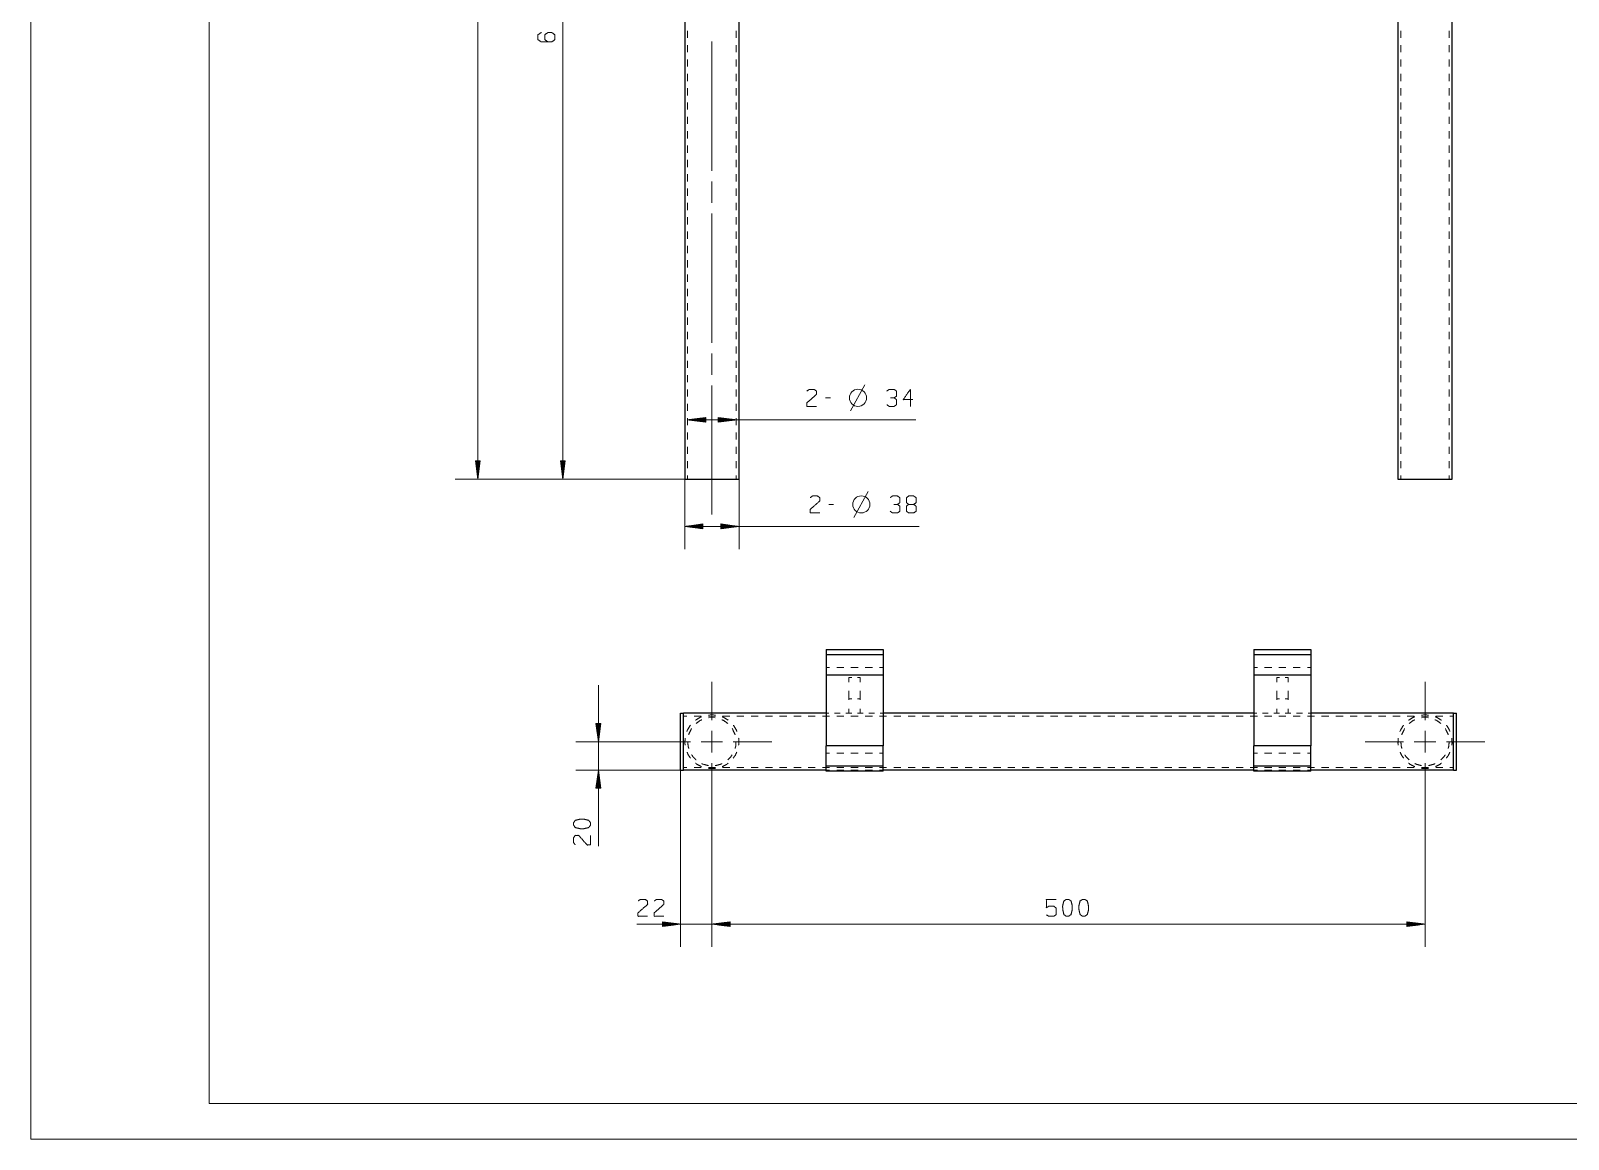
# Model space of a CAD drawing. Header units: millimetres. Extents: x 0 to 420, y 0 to 297.
# Drawn here: x 0 to 215.6, y 0 to 155.5 of the extents above; entities that cross this region are included whole.
import ezdxf

# ---------------------------------------------------------------- set-up
doc = ezdxf.new("R2010")
doc.units = ezdxf.units.MM
doc.layers.add('101', color=7, linetype='Continuous', true_color=0xffffff)

msp = doc.modelspace()

# ---------------------------------------------------------------- linework, layer by layer
at = {"layer": '101', "color": 133, "linetype": 'Continuous', "lineweight": 18}
for p, q in [((0, 297), (0, 0)), ((25, 292), (25, 5)), ((25, 5), (415, 5)), ((0, 0), (420, 0))]:
    msp.add_line(p, q, dxfattribs=at)
at = {"layer": '101', "color": 22, "linetype": 'Continuous', "lineweight": 18}
for p, q in [((62.69, 92.63), (62.69, 243.26)), ((74.6, 221.43), (74.6, 92.63)), ((94.66, 101.27), (92.12, 100.94)), ((92.12, 100.94), (94.66, 100.6)), ((92.12, 100.94), (124.12, 100.94)), ((94.66, 100.96), (92.31, 100.96)), ((94.66, 100.91), (92.31, 100.91)), ((94.66, 101.01), (92.7, 101.01)), ((94.66, 100.86), (92.7, 100.86)), ((94.66, 101.06), (93.08, 101.06)), ((94.66, 100.81), (93.08, 100.81)), ((94.66, 101.12), (93.47, 101.12)), ((94.66, 100.76), (93.47, 100.76)), ((94.66, 101.17), (93.85, 101.17)), ((94.66, 100.71), (93.85, 100.71)), ((94.66, 101.22), (94.24, 101.22)), ((94.66, 100.66), (94.24, 100.66)), ((94.66, 101.27), (94.63, 101.27)), ((94.66, 101.27), (94.63, 101.27)), ((94.66, 100.61), (94.63, 100.61)), ((94.66, 100.61), (94.63, 100.61)), ((94.66, 100.6), (94.66, 101.27)), ((96.38, 101.27), (96.41, 101.27)), ((96.38, 101.27), (96.38, 100.6)), ((98.92, 100.94), (96.38, 101.27)), ((96.38, 101.27), (96.41, 101.27)), ((96.38, 101.22), (96.8, 101.22)), ((96.38, 101.17), (97.18, 101.17)), ((96.38, 101.12), (97.57, 101.12)), ((96.38, 101.06), (97.95, 101.06)), ((96.38, 101.01), (98.34, 101.01)), ((96.38, 100.96), (98.73, 100.96)), ((96.38, 100.6), (98.92, 100.94)), ((96.38, 100.91), (98.73, 100.91)), ((96.38, 100.86), (98.34, 100.86)), ((96.38, 100.81), (97.95, 100.81)), ((96.38, 100.76), (97.57, 100.76)), ((96.38, 100.71), (97.18, 100.71)), ((96.38, 100.66), (96.8, 100.66)), ((96.38, 100.61), (96.41, 100.61)), ((96.38, 100.61), (96.41, 100.61)), ((63.02, 95.17), (62.35, 95.17)), ((62.35, 95.17), (62.69, 92.63)), ((62.36, 95.17), (62.36, 95.14)), ((62.36, 95.17), (62.36, 95.14)), ((62.41, 95.17), (62.41, 94.75)), ((62.46, 95.17), (62.46, 94.36)), ((62.51, 95.17), (62.51, 93.98)), ((62.56, 95.17), (62.56, 93.59)), ((62.61, 95.17), (62.61, 93.21)), ((62.66, 95.17), (62.66, 92.82)), ((62.69, 92.63), (63.02, 95.17)), ((62.71, 95.17), (62.71, 92.82)), ((62.76, 95.17), (62.76, 93.21)), ((62.82, 95.17), (62.82, 93.59)), ((62.87, 95.17), (62.87, 93.98)), ((62.92, 95.17), (62.92, 94.36)), ((62.97, 95.17), (62.97, 94.75)), ((63.02, 95.17), (63.02, 95.14)), ((63.02, 95.17), (63.02, 95.14)), ((74.27, 95.17), (74.27, 95.14)), ((74.27, 95.17), (74.27, 95.14)), ((74.27, 95.17), (74.6, 92.63)), ((74.94, 95.17), (74.27, 95.17)), ((74.32, 95.17), (74.32, 94.75)), ((74.37, 95.17), (74.37, 94.36)), ((74.42, 95.17), (74.42, 93.98)), ((74.47, 95.17), (74.47, 93.59)), ((74.52, 95.17), (74.52, 93.21)), ((74.58, 95.17), (74.58, 92.82)), ((74.6, 92.63), (74.94, 95.17)), ((74.63, 95.17), (74.63, 92.82)), ((74.68, 95.17), (74.68, 93.21)), ((74.73, 95.17), (74.73, 93.59)), ((74.78, 95.17), (74.78, 93.98)), ((74.83, 95.17), (74.83, 94.36)), ((74.88, 95.17), (74.88, 94.75)), ((74.93, 95.17), (74.93, 95.14)), ((74.93, 95.17), (74.93, 95.14)), ((91.72, 92.63), (59.51, 92.63)), ((91.72, 92.63), (71.43, 92.63)), ((91.72, 92.63), (91.72, 82.81)), ((99.32, 92.63), (99.32, 82.81)), ((94.26, 86.32), (91.72, 85.99)), ((94.26, 86.27), (93.84, 86.27)), ((94.26, 86.32), (94.23, 86.32)), ((94.26, 86.32), (94.23, 86.32)), ((94.26, 85.65), (94.26, 86.32)), ((99.32, 85.99), (96.78, 86.32)), ((96.78, 86.32), (96.81, 86.32)), ((96.78, 86.32), (96.78, 85.65)), ((96.78, 86.32), (96.81, 86.32)), ((96.78, 86.27), (97.2, 86.27)), ((91.72, 85.99), (94.26, 85.65)), ((91.72, 85.99), (124.59, 85.99)), ((94.26, 86.01), (91.91, 86.01)), ((94.26, 85.96), (91.91, 85.96)), ((94.26, 86.06), (92.3, 86.06)), ((94.26, 85.91), (92.3, 85.91)), ((94.26, 86.11), (92.68, 86.11)), ((94.26, 85.86), (92.68, 85.86)), ((94.26, 86.16), (93.07, 86.16)), ((94.26, 85.81), (93.07, 85.81)), ((94.26, 86.22), (93.45, 86.22)), ((94.26, 85.76), (93.45, 85.76)), ((94.26, 85.71), (93.84, 85.71)), ((94.26, 85.66), (94.23, 85.66)), ((94.26, 85.66), (94.23, 85.66)), ((96.78, 86.22), (97.58, 86.22)), ((96.78, 86.16), (97.97, 86.16)), ((96.78, 86.11), (98.35, 86.11)), ((96.78, 86.06), (98.74, 86.06)), ((96.78, 86.01), (99.13, 86.01)), ((96.78, 85.65), (99.32, 85.99)), ((96.78, 85.96), (99.13, 85.96)), ((96.78, 85.91), (98.74, 85.91)), ((96.78, 85.86), (98.35, 85.86)), ((96.78, 85.81), (97.97, 85.81)), ((96.78, 85.76), (97.58, 85.76)), ((96.78, 85.71), (97.2, 85.71)), ((96.78, 85.66), (96.81, 85.66)), ((96.78, 85.66), (96.81, 85.66)), ((79.6, 41.12), (79.6, 63.72)), ((79.26, 58.32), (79.6, 55.78)), ((79.93, 58.32), (79.26, 58.32)), ((79.27, 58.32), (79.27, 58.29)), ((79.27, 58.32), (79.27, 58.29)), ((79.32, 58.32), (79.32, 57.9)), ((79.37, 58.32), (79.37, 57.51)), ((79.42, 58.32), (79.42, 57.13)), ((79.47, 58.32), (79.47, 56.74)), ((79.52, 58.32), (79.52, 56.36)), ((79.57, 58.32), (79.57, 55.97)), ((79.6, 55.78), (79.93, 58.32)), ((79.62, 58.32), (79.62, 55.97)), ((79.67, 58.32), (79.67, 56.36)), ((79.72, 58.32), (79.72, 56.74)), ((79.77, 58.32), (79.77, 57.13)), ((79.82, 58.32), (79.82, 57.51)), ((79.88, 58.32), (79.88, 57.9)), ((79.93, 58.32), (79.93, 58.29)), ((79.93, 58.32), (79.93, 58.29)), ((87.12, 55.78), (76.42, 55.78)), ((91.52, 51.78), (76.42, 51.78)), ((79.6, 51.78), (79.26, 49.24)), ((79.93, 49.24), (79.6, 51.78)), ((91.12, 52.38), (91.12, 27.01)), ((79.32, 49.24), (79.32, 49.66)), ((79.37, 49.24), (79.37, 50.04)), ((79.42, 49.24), (79.42, 50.43)), ((79.47, 49.24), (79.47, 50.81)), ((79.52, 49.24), (79.52, 51.2)), ((79.57, 49.24), (79.57, 51.59)), ((79.62, 49.24), (79.62, 51.59)), ((79.67, 49.24), (79.67, 51.2)), ((79.72, 49.24), (79.72, 50.81)), ((79.77, 49.24), (79.77, 50.43)), ((79.82, 49.24), (79.82, 50.04)), ((79.88, 49.24), (79.88, 49.66)), ((79.26, 49.24), (79.93, 49.24)), ((79.27, 49.24), (79.27, 49.27)), ((79.27, 49.24), (79.27, 49.27)), ((79.93, 49.24), (79.93, 49.27)), ((79.93, 49.24), (79.93, 49.27)), ((95.52, 47.38), (95.52, 27.01)), ((95.52, 47.38), (95.52, 27.01)), ((195.52, 47.38), (195.52, 27.01)), ((88.58, 30.52), (88.58, 29.85)), ((91.12, 30.18), (88.58, 30.52)), ((88.58, 30.51), (88.61, 30.51)), ((88.58, 30.51), (88.61, 30.51)), ((88.58, 30.46), (89, 30.46)), ((88.58, 30.41), (89.38, 30.41)), ((88.58, 30.36), (89.77, 30.36)), ((88.58, 30.31), (90.15, 30.31)), ((88.58, 30.26), (90.54, 30.26)), ((88.58, 30.21), (90.93, 30.21)), ((98.06, 30.52), (95.52, 30.18)), ((98.06, 30.52), (95.52, 30.18)), ((98.06, 30.21), (95.71, 30.21)), ((98.06, 30.21), (95.71, 30.21)), ((98.06, 30.26), (96.1, 30.26)), ((98.06, 30.26), (96.1, 30.26)), ((98.06, 30.31), (96.48, 30.31)), ((98.06, 30.31), (96.48, 30.31)), ((98.06, 30.36), (96.87, 30.36)), ((98.06, 30.36), (96.87, 30.36)), ((98.06, 30.41), (97.25, 30.41)), ((98.06, 30.41), (97.25, 30.41)), ((98.06, 30.46), (97.64, 30.46)), ((98.06, 30.46), (97.64, 30.46)), ((98.06, 30.51), (98.03, 30.51)), ((98.06, 30.51), (98.03, 30.51)), ((98.06, 30.51), (98.03, 30.51)), ((98.06, 30.51), (98.03, 30.51)), ((98.06, 29.85), (98.06, 30.52)), ((98.06, 29.85), (98.06, 30.52)), ((195.52, 30.18), (192.98, 30.52)), ((192.98, 30.52), (192.98, 29.85)), ((192.98, 30.51), (193.01, 30.51)), ((192.98, 30.51), (193.01, 30.51)), ((192.98, 30.46), (193.4, 30.46)), ((192.98, 30.41), (193.78, 30.41)), ((192.98, 30.36), (194.17, 30.36)), ((192.98, 30.31), (194.55, 30.31)), ((192.98, 30.26), (194.94, 30.26)), ((192.98, 30.21), (195.33, 30.21)), ((84.98, 30.18), (103.46, 30.18)), ((88.58, 29.85), (91.12, 30.18)), ((88.58, 30.16), (90.93, 30.16)), ((88.58, 30.11), (90.54, 30.11)), ((88.58, 30.06), (90.15, 30.06)), ((88.58, 30.01), (89.77, 30.01)), ((88.58, 29.96), (89.38, 29.96)), ((88.58, 29.9), (89, 29.9)), ((88.58, 29.85), (88.61, 29.85)), ((88.58, 29.85), (88.61, 29.85)), ((95.52, 30.18), (98.06, 29.85)), ((95.52, 30.18), (98.06, 29.85)), ((95.52, 30.18), (195.52, 30.18)), ((98.06, 30.16), (95.71, 30.16)), ((98.06, 30.16), (95.71, 30.16)), ((98.06, 30.11), (96.1, 30.11)), ((98.06, 30.11), (96.1, 30.11)), ((98.06, 30.06), (96.48, 30.06)), ((98.06, 30.06), (96.48, 30.06)), ((98.06, 30.01), (96.87, 30.01)), ((98.06, 30.01), (96.87, 30.01)), ((98.06, 29.96), (97.25, 29.96)), ((98.06, 29.96), (97.25, 29.96)), ((98.06, 29.9), (97.64, 29.9)), ((98.06, 29.9), (97.64, 29.9)), ((98.06, 29.85), (98.03, 29.85)), ((98.06, 29.85), (98.03, 29.85)), ((98.06, 29.85), (98.03, 29.85)), ((98.06, 29.85), (98.03, 29.85)), ((192.98, 29.85), (195.52, 30.18)), ((192.98, 30.16), (195.33, 30.16)), ((192.98, 30.11), (194.94, 30.11)), ((192.98, 30.06), (194.55, 30.06)), ((192.98, 30.01), (194.17, 30.01)), ((192.98, 29.96), (193.78, 29.96)), ((192.98, 29.9), (193.4, 29.9)), ((192.98, 29.85), (193.01, 29.85)), ((192.98, 29.85), (193.01, 29.85))]:
    msp.add_line(p, q, dxfattribs=at)
at = {"layer": '101', "color": 92, "linetype": 'Continuous', "lineweight": 25}
for p, q in [((91.72, 221.43), (91.72, 92.63)), ((99.32, 92.63), (99.32, 221.43)), ((191.72, 221.43), (191.72, 92.63)), ((199.32, 92.63), (199.32, 221.43)), ((111.52, 68.71), (111.52, 68.01)), ((111.52, 68.71), (119.52, 68.71)), ((111.52, 68.01), (111.52, 65.76)), ((111.52, 68.01), (119.52, 68.01)), ((119.52, 68.71), (119.52, 68.01)), ((119.52, 68.01), (119.52, 65.76)), ((171.52, 68.71), (179.52, 68.71)), ((171.52, 68.71), (171.52, 68.01)), ((171.52, 68.01), (171.52, 65.76)), ((171.52, 68.01), (179.52, 68.01)), ((179.52, 68.71), (179.52, 68.01)), ((179.52, 68.01), (179.52, 65.76)), ((111.52, 65.18), (119.52, 65.18)), ((171.52, 65.18), (179.52, 65.18)), ((111.52, 64.18), (111.52, 55.18)), ((119.52, 64.18), (119.52, 55.18)), ((171.52, 64.18), (171.52, 55.18)), ((179.52, 64.18), (179.52, 55.18)), ((111.52, 59.78), (91.52, 59.78)), ((91.52, 52.38), (91.52, 59.18)), ((171.52, 59.78), (119.52, 59.78)), ((199.52, 59.78), (179.52, 59.78)), ((199.52, 52.38), (199.52, 59.18)), ((119.52, 55.18), (111.52, 55.18)), ((111.52, 52.35), (111.52, 54.59)), ((119.52, 52.35), (119.52, 54.59)), ((179.52, 55.18), (171.52, 55.18)), ((171.52, 52.35), (171.52, 54.59)), ((179.52, 52.35), (179.52, 54.59)), ((111.52, 51.78), (91.52, 51.78)), ((119.52, 52.35), (111.52, 52.35)), ((111.52, 51.64), (111.52, 52.35)), ((119.52, 51.64), (119.52, 52.35)), ((171.52, 51.78), (119.52, 51.78)), ((179.52, 52.35), (171.52, 52.35)), ((171.52, 51.64), (171.52, 52.35)), ((179.52, 51.64), (179.52, 52.35)), ((199.52, 51.78), (179.52, 51.78)), ((119.52, 51.64), (111.52, 51.64)), ((179.52, 51.64), (171.52, 51.64))]:
    msp.add_line(p, q, dxfattribs=at)
at = {"layer": '101', "color": 53, "linetype": 'Continuous', "lineweight": 18}
for p, q in [((92.12, 155.52), (92.12, 154.51)), ((98.92, 154.51), (98.92, 155.52)), ((192.12, 155.52), (192.12, 154.51)), ((198.92, 154.51), (198.92, 155.52)), ((92.12, 153.51), (92.12, 152.5)), ((98.92, 152.5), (98.92, 153.51)), ((192.12, 153.51), (192.12, 152.5)), ((198.92, 152.5), (198.92, 153.51)), ((92.12, 151.49), (92.12, 150.49)), ((98.92, 150.49), (98.92, 151.49)), ((192.12, 151.49), (192.12, 150.49)), ((198.92, 150.49), (198.92, 151.49)), ((92.12, 149.48), (92.12, 148.47)), ((98.92, 148.47), (98.92, 149.48)), ((192.12, 149.48), (192.12, 148.47)), ((198.92, 148.47), (198.92, 149.48)), ((92.12, 147.47), (92.12, 146.46)), ((98.92, 146.46), (98.92, 147.47)), ((192.12, 147.47), (192.12, 146.46)), ((198.92, 146.46), (198.92, 147.47)), ((92.12, 145.46), (92.12, 144.45)), ((98.92, 144.45), (98.92, 145.46)), ((192.12, 145.46), (192.12, 144.45)), ((198.92, 144.45), (198.92, 145.46)), ((92.12, 143.44), (92.12, 142.44)), ((98.92, 142.44), (98.92, 143.44)), ((192.12, 143.44), (192.12, 142.44)), ((198.92, 142.44), (198.92, 143.44)), ((92.12, 141.43), (92.12, 140.42)), ((98.92, 140.42), (98.92, 141.43)), ((192.12, 141.43), (192.12, 140.42)), ((198.92, 140.42), (198.92, 141.43)), ((92.12, 139.42), (92.12, 138.41)), ((98.92, 138.41), (98.92, 139.42)), ((192.12, 139.42), (192.12, 138.41)), ((198.92, 138.41), (198.92, 139.42)), ((92.12, 137.41), (92.12, 136.4)), ((98.92, 136.4), (98.92, 137.41)), ((192.12, 137.41), (192.12, 136.4)), ((198.92, 136.4), (198.92, 137.41)), ((92.12, 135.39), (92.12, 134.39)), ((98.92, 134.39), (98.92, 135.39)), ((192.12, 135.39), (192.12, 134.39)), ((198.92, 134.39), (198.92, 135.39)), ((92.12, 133.38), (92.12, 132.37)), ((98.92, 132.37), (98.92, 133.38)), ((192.12, 133.38), (192.12, 132.37)), ((198.92, 132.37), (198.92, 133.38)), ((92.12, 131.37), (92.12, 130.36)), ((98.92, 130.36), (98.92, 131.37)), ((192.12, 131.37), (192.12, 130.36)), ((198.92, 130.36), (198.92, 131.37)), ((92.12, 129.36), (92.12, 128.35)), ((92.12, 127.34), (92.12, 126.34)), ((98.92, 128.35), (98.92, 129.36)), ((98.92, 126.34), (98.92, 127.34)), ((192.12, 129.36), (192.12, 128.35)), ((192.12, 127.34), (192.12, 126.34)), ((198.92, 128.35), (198.92, 129.36)), ((198.92, 126.34), (198.92, 127.34)), ((92.12, 125.33), (92.12, 124.32)), ((98.92, 124.32), (98.92, 125.33)), ((192.12, 125.33), (192.12, 124.32)), ((198.92, 124.32), (198.92, 125.33)), ((92.12, 123.32), (92.12, 122.31)), ((98.92, 122.31), (98.92, 123.32)), ((192.12, 123.32), (192.12, 122.31)), ((198.92, 122.31), (198.92, 123.32)), ((92.12, 121.31), (92.12, 120.3)), ((98.92, 120.3), (98.92, 121.31)), ((192.12, 121.31), (192.12, 120.3)), ((198.92, 120.3), (198.92, 121.31)), ((92.12, 119.29), (92.12, 118.29)), ((98.92, 118.29), (98.92, 119.29)), ((192.12, 119.29), (192.12, 118.29)), ((198.92, 118.29), (198.92, 119.29)), ((92.12, 117.28), (92.12, 116.27)), ((98.92, 116.27), (98.92, 117.28)), ((192.12, 117.28), (192.12, 116.27)), ((198.92, 116.27), (198.92, 117.28)), ((92.12, 115.27), (92.12, 114.26)), ((98.92, 114.26), (98.92, 115.27)), ((192.12, 115.27), (192.12, 114.26)), ((198.92, 114.26), (198.92, 115.27)), ((92.12, 113.26), (92.12, 112.25)), ((98.92, 112.25), (98.92, 113.26)), ((192.12, 113.26), (192.12, 112.25)), ((198.92, 112.25), (198.92, 113.26)), ((92.12, 111.24), (92.12, 110.24)), ((98.92, 110.24), (98.92, 111.24)), ((192.12, 111.24), (192.12, 110.24)), ((198.92, 110.24), (198.92, 111.24)), ((92.12, 109.23), (92.12, 108.22)), ((98.92, 108.22), (98.92, 109.23)), ((192.12, 109.23), (192.12, 108.22)), ((198.92, 108.22), (198.92, 109.23)), ((92.12, 107.22), (92.12, 106.21)), ((98.92, 106.21), (98.92, 107.22)), ((192.12, 107.22), (192.12, 106.21)), ((198.92, 106.21), (198.92, 107.22)), ((92.12, 105.21), (92.12, 104.2)), ((98.92, 104.2), (98.92, 105.21)), ((192.12, 105.21), (192.12, 104.2)), ((198.92, 104.2), (198.92, 105.21)), ((92.12, 103.19), (92.12, 102.19)), ((98.92, 102.19), (98.92, 103.19)), ((192.12, 103.19), (192.12, 102.19)), ((198.92, 102.19), (198.92, 103.19)), ((92.12, 101.18), (92.12, 100.17)), ((98.92, 100.17), (98.92, 101.18)), ((192.12, 101.18), (192.12, 100.17)), ((198.92, 100.17), (198.92, 101.18)), ((92.12, 99.17), (92.12, 98.16)), ((92.12, 97.16), (92.12, 96.15)), ((98.92, 98.16), (98.92, 99.17)), ((98.92, 96.15), (98.92, 97.16)), ((192.12, 99.17), (192.12, 98.16)), ((192.12, 97.16), (192.12, 96.15)), ((198.92, 98.16), (198.92, 99.17)), ((198.92, 96.15), (198.92, 97.16)), ((92.12, 95.14), (92.12, 94.14)), ((98.92, 94.14), (98.92, 95.14)), ((192.12, 95.14), (192.12, 94.14)), ((198.92, 94.14), (198.92, 95.14)), ((92.12, 93.13), (92.12, 92.63)), ((98.92, 92.63), (98.92, 93.13)), ((192.12, 93.13), (192.12, 92.63)), ((198.92, 92.63), (198.92, 93.13)), ((111.52, 66.18), (112.02, 66.18)), ((113.02, 66.18), (114.02, 66.18)), ((114.72, 64.78), (115.12, 64.78)), ((114.72, 64.15), (114.72, 64.78)), ((115.02, 66.18), (116.02, 66.18)), ((115.92, 64.78), (116.32, 64.78)), ((116.32, 64.15), (116.32, 64.78)), ((117.02, 66.18), (118.02, 66.18)), ((119.02, 66.18), (119.52, 66.18)), ((171.52, 66.18), (172.02, 66.18)), ((173.02, 66.18), (174.02, 66.18)), ((174.72, 64.78), (175.12, 64.78)), ((174.72, 64.78), (174.72, 64.15)), ((175.02, 66.18), (176.02, 66.18)), ((175.92, 64.78), (176.32, 64.78)), ((176.32, 64.78), (176.32, 64.15)), ((177.02, 66.18), (178.02, 66.18)), ((179.02, 66.18), (179.52, 66.18)), ((114.72, 61.65), (114.72, 62.9)), ((116.32, 61.65), (116.32, 62.9)), ((174.72, 62.9), (174.72, 61.65)), ((176.32, 62.9), (176.32, 61.65)), ((114.72, 61.78), (115.12, 61.78)), ((114.72, 59.78), (114.72, 60.4)), ((115.92, 61.78), (116.32, 61.78)), ((116.32, 59.78), (116.32, 60.4)), ((174.72, 61.78), (175.12, 61.78)), ((174.72, 60.4), (174.72, 59.78)), ((175.92, 61.78), (176.32, 61.78)), ((176.32, 60.4), (176.32, 59.78)), ((92.02, 59.38), (91.52, 59.38)), ((94.02, 59.38), (93.02, 59.38)), ((96.02, 59.38), (95.02, 59.38)), ((95.52, 59.58), (95.03, 59.52)), ((95.52, 59.18), (95.04, 59.12)), ((96.01, 59.52), (95.52, 59.58)), ((96, 59.12), (95.52, 59.18)), ((98.02, 59.38), (97.02, 59.38)), ((100.02, 59.38), (99.02, 59.38)), ((102.02, 59.38), (101.02, 59.38)), ((104.02, 59.38), (103.02, 59.38)), ((106.02, 59.38), (105.02, 59.38)), ((108.02, 59.38), (107.02, 59.38)), ((110.02, 59.38), (109.02, 59.38)), ((112.02, 59.38), (111.02, 59.38)), ((111.92, 59.78), (111.52, 59.78)), ((113.52, 59.78), (112.72, 59.78)), ((114.02, 59.38), (113.02, 59.38)), ((114.72, 59.78), (114.32, 59.78)), ((114.72, 59.78), (115.12, 59.78)), ((116.02, 59.38), (115.02, 59.38)), ((115.92, 59.78), (116.32, 59.78)), ((116.72, 59.78), (116.32, 59.78)), ((118.02, 59.38), (117.02, 59.38)), ((118.32, 59.78), (117.52, 59.78)), ((120.02, 59.38), (119.02, 59.38)), ((119.52, 59.78), (119.12, 59.78)), ((122.02, 59.38), (121.02, 59.38)), ((124.02, 59.38), (123.02, 59.38)), ((126.02, 59.38), (125.02, 59.38)), ((128.02, 59.38), (127.02, 59.38)), ((130.02, 59.38), (129.02, 59.38)), ((132.02, 59.38), (131.02, 59.38)), ((134.02, 59.38), (133.02, 59.38)), ((136.02, 59.38), (135.02, 59.38)), ((138.02, 59.38), (137.02, 59.38)), ((140.02, 59.38), (139.02, 59.38)), ((142.02, 59.38), (141.02, 59.38)), ((144.02, 59.38), (143.02, 59.38)), ((146.02, 59.38), (145.02, 59.38)), ((148.02, 59.38), (147.02, 59.38)), ((150.02, 59.38), (149.02, 59.38)), ((152.02, 59.38), (151.02, 59.38)), ((154.02, 59.38), (153.02, 59.38)), ((156.02, 59.38), (155.02, 59.38)), ((158.02, 59.38), (157.02, 59.38)), ((160.02, 59.38), (159.02, 59.38)), ((162.02, 59.38), (161.02, 59.38)), ((164.02, 59.38), (163.02, 59.38)), ((166.02, 59.38), (165.02, 59.38)), ((168.02, 59.38), (167.02, 59.38)), ((170.02, 59.38), (169.02, 59.38)), ((172.02, 59.38), (171.02, 59.38)), ((171.92, 59.78), (171.52, 59.78)), ((173.52, 59.78), (172.72, 59.78)), ((174.02, 59.38), (173.02, 59.38)), ((174.72, 59.78), (174.32, 59.78)), ((174.72, 59.78), (175.12, 59.78)), ((176.02, 59.38), (175.02, 59.38)), ((175.92, 59.78), (176.32, 59.78)), ((176.72, 59.78), (176.32, 59.78)), ((178.02, 59.38), (177.02, 59.38)), ((178.32, 59.78), (177.52, 59.78)), ((180.02, 59.38), (179.02, 59.38)), ((179.52, 59.78), (179.12, 59.78)), ((182.02, 59.38), (181.02, 59.38)), ((184.02, 59.38), (183.02, 59.38)), ((186.02, 59.38), (185.02, 59.38)), ((188.02, 59.38), (187.02, 59.38)), ((190.02, 59.38), (189.02, 59.38)), ((192.02, 59.38), (191.02, 59.38)), ((194.02, 59.38), (193.02, 59.38)), ((196.02, 59.38), (195.02, 59.38)), ((195.52, 59.58), (195.03, 59.52)), ((195.52, 59.18), (195.04, 59.12)), ((196.01, 59.52), (195.52, 59.58)), ((196, 59.12), (195.52, 59.18)), ((198.02, 59.38), (197.02, 59.38)), ((199.52, 59.38), (199.02, 59.38)), ((112.02, 54.18), (111.52, 54.18)), ((114.02, 54.18), (113.02, 54.18)), ((116.02, 54.18), (115.02, 54.18)), ((118.02, 54.18), (117.02, 54.18)), ((119.52, 54.18), (119.02, 54.18)), ((172.02, 54.18), (171.52, 54.18)), ((174.02, 54.18), (173.02, 54.18)), ((176.02, 54.18), (175.02, 54.18)), ((178.02, 54.18), (177.02, 54.18)), ((179.52, 54.18), (179.02, 54.18)), ((92.02, 52.18), (91.52, 52.18)), ((94.02, 52.18), (93.02, 52.18)), ((96.02, 52.18), (95.02, 52.18)), ((98.02, 52.18), (97.02, 52.18)), ((100.02, 52.18), (99.02, 52.18)), ((102.02, 52.18), (101.02, 52.18)), ((104.02, 52.18), (103.02, 52.18)), ((106.02, 52.18), (105.02, 52.18)), ((108.02, 52.18), (107.02, 52.18)), ((110.02, 52.18), (109.02, 52.18)), ((112.02, 52.18), (111.02, 52.18)), ((112.02, 51.78), (111.52, 51.78)), ((114.02, 52.18), (113.02, 52.18)), ((114.02, 51.78), (113.02, 51.78)), ((116.02, 52.18), (115.02, 52.18)), ((116.02, 51.78), (115.02, 51.78)), ((118.02, 52.18), (117.02, 52.18)), ((118.02, 51.78), (117.02, 51.78)), ((120.02, 52.18), (119.02, 52.18)), ((119.52, 51.78), (119.02, 51.78)), ((122.02, 52.18), (121.02, 52.18)), ((124.02, 52.18), (123.02, 52.18)), ((126.02, 52.18), (125.02, 52.18)), ((128.02, 52.18), (127.02, 52.18)), ((130.02, 52.18), (129.02, 52.18)), ((132.02, 52.18), (131.02, 52.18)), ((134.02, 52.18), (133.02, 52.18)), ((136.02, 52.18), (135.02, 52.18)), ((138.02, 52.18), (137.02, 52.18)), ((140.02, 52.18), (139.02, 52.18)), ((142.02, 52.18), (141.02, 52.18)), ((144.02, 52.18), (143.02, 52.18)), ((146.02, 52.18), (145.02, 52.18)), ((148.02, 52.18), (147.02, 52.18)), ((150.02, 52.18), (149.02, 52.18)), ((152.02, 52.18), (151.02, 52.18)), ((154.02, 52.18), (153.02, 52.18)), ((156.02, 52.18), (155.02, 52.18)), ((158.02, 52.18), (157.02, 52.18)), ((160.02, 52.18), (159.02, 52.18)), ((162.02, 52.18), (161.02, 52.18)), ((164.02, 52.18), (163.02, 52.18)), ((166.02, 52.18), (165.02, 52.18)), ((168.02, 52.18), (167.02, 52.18)), ((170.02, 52.18), (169.02, 52.18)), ((172.02, 52.18), (171.02, 52.18)), ((172.02, 51.78), (171.52, 51.78)), ((174.02, 52.18), (173.02, 52.18)), ((174.02, 51.78), (173.02, 51.78)), ((176.02, 52.18), (175.02, 52.18)), ((176.02, 51.78), (175.02, 51.78)), ((178.02, 52.18), (177.02, 52.18)), ((178.02, 51.78), (177.02, 51.78)), ((180.02, 52.18), (179.02, 52.18)), ((179.52, 51.78), (179.02, 51.78)), ((182.02, 52.18), (181.02, 52.18)), ((184.02, 52.18), (183.02, 52.18)), ((186.02, 52.18), (185.02, 52.18)), ((188.02, 52.18), (187.02, 52.18)), ((190.02, 52.18), (189.02, 52.18)), ((192.02, 52.18), (191.02, 52.18)), ((194.02, 52.18), (193.02, 52.18)), ((196.02, 52.18), (195.02, 52.18)), ((198.02, 52.18), (197.02, 52.18)), ((199.52, 52.18), (199.02, 52.18))]:
    msp.add_line(p, q, dxfattribs=at)
at = {"layer": '101', "color": 151, "linetype": 'Continuous', "lineweight": 18}
for p, q in [((95.52, 154.03), (95.52, 135.89)), ((95.52, 134.39), (95.52, 131.39)), ((95.52, 129.89), (95.52, 111.76)), ((95.52, 110.26), (95.52, 107.26)), ((95.52, 58.78), (95.52, 64.18)), ((195.52, 58.78), (195.52, 64.18)), ((95.52, 54.28), (95.52, 57.28)), ((195.52, 54.28), (195.52, 57.28)), ((92.52, 55.78), (87.12, 55.78)), ((94.02, 55.78), (97.02, 55.78)), ((98.52, 55.78), (103.92, 55.78)), ((192.52, 55.78), (187.12, 55.78)), ((194.02, 55.78), (197.02, 55.78)), ((198.52, 55.78), (203.92, 55.78)), ((95.52, 52.78), (95.52, 47.38)), ((195.52, 52.78), (195.52, 47.38))]:
    msp.add_line(p, q, dxfattribs=at)
at = {"layer": '101', "color": 72, "linetype": 'Continuous', "lineweight": 18}
for p, q in [((114.97, 102.19), (116.97, 105.84)), ((112.13, 104.02), (111.45, 104.02)), ((115.43, 87.24), (117.43, 90.89)), ((112.59, 89.07), (111.92, 89.07))]:
    msp.add_line(p, q, dxfattribs=at)
at = {"layer": '101', "color": 72, "linetype": 'Continuous', "lineweight": 25}
for p, q in [((91.12, 59.78), (91.52, 59.78)), ((91.12, 52.38), (91.12, 59.18)), ((91.52, 52.38), (91.52, 59.18)), ((199.52, 59.78), (199.92, 59.78)), ((199.52, 52.38), (199.52, 59.18)), ((199.92, 52.38), (199.92, 59.18)), ((91.12, 51.78), (91.52, 51.78)), ((199.52, 51.78), (199.92, 51.78))]:
    msp.add_line(p, q, dxfattribs=at)
at = {"layer": '101', "color": 72, "linetype": 'Continuous', "lineweight": 18}
for centre in [(116, 104.02), (116.47, 89.07)]:
    msp.add_circle(centre, 1.2, dxfattribs=at)
for points, knots in [([(72.56, 153.95), (72.08, 154.27), (72.08, 154.96), (72.56, 155.29), (73.03, 155.29), (73.51, 154.96), (73.51, 154.27), (73.03, 153.95), (71.61, 153.95), (71.13, 154.27), (71.13, 154.96), (71.61, 155.29)], [0, 0, 0.076963, 0.16976, 0.248073, 0.312018, 0.390331, 0.483129, 0.560092, 0.751927, 0.82889, 0.921687, 1, 1]), ([(108.84, 104.97), (109.16, 105.2), (109.85, 105.2), (110.18, 104.97), (110.18, 104.5), (108.82, 103.3), (108.84, 102.82), (110.18, 102.82)], [0, 0, 0.069692, 0.192977, 0.265273, 0.350228, 0.674741, 0.759753, 1, 1]), ([(121.07, 104.02), (121.41, 104.25), (121.41, 104.97), (121.07, 105.2), (120.38, 105.2), (120.04, 104.97)], [0, 0, 0.153874, 0.429855, 0.583729, 0.846126, 1, 1]), ([(120.06, 103.05), (120.38, 102.82), (121.07, 102.82), (121.41, 103.05), (121.41, 103.77), (121.07, 104.02), (120.56, 104.02)], [0, 0, 0.124121, 0.343687, 0.472445, 0.703376, 0.836731, 1, 1]), ([(123.68, 103.77), (122.34, 103.77), (123.35, 105.2), (123.35, 102.82)], [0, 0, 0.245868, 0.565294, 1, 1]), ([(109.31, 90.02), (109.63, 90.25), (110.32, 90.25), (110.65, 90.02), (110.65, 89.55), (109.29, 88.35), (109.31, 87.87), (110.65, 87.87)], [0, 0, 0.069692, 0.192978, 0.265274, 0.350227, 0.67474, 0.759752, 1, 1]), ([(121.54, 89.07), (121.87, 89.3), (121.87, 90.02), (121.54, 90.25), (120.85, 90.25), (120.51, 90.02)], [0, 0, 0.153877, 0.429854, 0.583731, 0.846126, 1, 1]), ([(120.53, 88.1), (120.85, 87.87), (121.54, 87.87), (121.87, 88.1), (121.87, 88.82), (121.54, 89.07), (121.02, 89.07)], [0, 0, 0.12412, 0.343687, 0.472447, 0.703377, 0.836734, 1, 1]), ([(123.12, 89.07), (122.81, 89.3), (122.81, 90.02), (123.12, 90.25), (123.81, 90.25), (124.15, 90.02), (124.15, 89.3), (123.81, 89.07), (123.12, 89.07), (122.79, 88.82), (122.79, 88.12), (123.12, 87.87), (123.81, 87.87), (124.15, 88.1), (124.15, 88.82), (123.81, 89.07)], [0, 0, 0.047573, 0.136085, 0.183659, 0.267815, 0.317165, 0.405677, 0.455028, 0.539184, 0.590297, 0.675756, 0.726869, 0.811025, 0.860376, 0.948887, 1, 1]), ([(78.5, 44.41), (78.25, 44.74), (77.55, 44.92), (77.08, 44.92), (76.35, 44.74), (76.13, 44.41), (76.13, 44.07), (76.35, 43.73), (77.08, 43.56), (77.55, 43.57), (78.25, 43.73), (78.5, 44.07), (78.5, 44.41)], [0, 0, 0.067526, 0.183971, 0.260584, 0.380943, 0.446141, 0.500306, 0.565504, 0.685863, 0.762529, 0.878309, 0.945835, 1, 1]), ([(76.35, 41.3), (76.13, 41.62), (76.13, 42.31), (76.35, 42.64), (76.83, 42.64), (78.03, 41.28), (78.5, 41.3), (78.5, 42.64)], [0, 0, 0.069692, 0.192977, 0.265274, 0.350227, 0.67474, 0.759752, 1, 1]), ([(85.16, 33.43), (85.48, 33.65), (86.17, 33.65), (86.5, 33.43), (86.5, 32.95), (85.14, 31.75), (85.16, 31.28), (86.5, 31.28)], [0, 0, 0.069693, 0.192977, 0.265274, 0.350227, 0.67474, 0.759752, 1, 1]), ([(87.44, 33.43), (87.75, 33.65), (88.44, 33.65), (88.78, 33.43), (88.78, 32.95), (87.42, 31.75), (87.44, 31.28), (88.78, 31.28)], [0, 0, 0.069693, 0.192977, 0.265274, 0.350227, 0.67474, 0.759752, 1, 1]), ([(142.42, 31.5), (142.76, 31.28), (143.45, 31.28), (143.78, 31.5), (143.78, 32.45), (143.45, 32.7), (142.76, 32.7), (142.42, 32.48), (142.42, 33.65), (143.78, 33.65)], [0, 0, 0.062228, 0.168343, 0.230571, 0.376816, 0.441265, 0.547381, 0.609609, 0.79049, 1, 1]), ([(145.55, 31.28), (145.88, 31.53), (146.06, 32.23), (146.06, 32.7), (145.88, 33.43), (145.55, 33.65), (145.21, 33.65), (144.87, 33.43), (144.7, 32.7), (144.72, 32.23), (144.87, 31.53), (145.21, 31.28), (145.55, 31.28)], [0, 0, 0.067526, 0.183971, 0.260583, 0.380943, 0.446141, 0.500306, 0.565504, 0.685864, 0.762529, 0.87831, 0.945835, 1, 1]), ([(147.82, 31.28), (148.16, 31.53), (148.34, 32.23), (148.34, 32.7), (148.16, 33.43), (147.82, 33.65), (147.49, 33.65), (147.15, 33.43), (146.97, 32.7), (146.99, 32.23), (147.15, 31.53), (147.49, 31.28), (147.82, 31.28)], [0, 0, 0.067527, 0.183972, 0.260584, 0.380943, 0.446143, 0.500307, 0.565505, 0.685864, 0.762529, 0.87831, 0.945835, 1, 1])]:
    msp.add_open_spline(points, degree=1, knots=knots, dxfattribs=at)
at = {"layer": '101', "color": 151, "linetype": 'Continuous', "lineweight": 18}
msp.add_open_spline([(95.52, 105.76), (95.52, 92.63), (95.52, 87.63)], degree=1, knots=[0, 0, 0.724265, 1, 1], dxfattribs=at)
at = {"layer": '101', "color": 92, "linetype": 'Continuous', "lineweight": 25}
for points, knots in [([(91.72, 92.63), (91.83, 92.63), (92.67, 92.63), (94.17, 92.63), (95.06, 92.63), (96.87, 92.63), (98.36, 92.63), (98.88, 92.63), (99.32, 92.63)], [0, 0, 0.014529, 0.125745, 0.322698, 0.439732, 0.677302, 0.874256, 0.942729, 1, 1]), ([(191.72, 92.63), (191.83, 92.63), (192.67, 92.63), (194.17, 92.63), (195.06, 92.63), (196.87, 92.63), (198.36, 92.63), (199.21, 92.63), (199.32, 92.63)], [0, 0, 0.014529, 0.125745, 0.322698, 0.439732, 0.677302, 0.874257, 0.985471, 1, 1]), ([(111.52, 65.18), (111.52, 65.04), (111.52, 64.18)], [0, 0, 0.133976, 1, 1]), ([(171.52, 65.18), (171.52, 65.04), (171.52, 64.18)], [0, 0, 0.133976, 1, 1]), ([(179.52, 65.18), (179.52, 65.04), (179.52, 64.18)], [0, 0, 0.133976, 1, 1])]:
    msp.add_open_spline(points, degree=1, knots=knots, dxfattribs=at)
for points in [[(111.52, 65.76), (111.52, 65.18)], [(119.52, 65.76), (119.52, 65.18)], [(119.52, 65.18), (119.52, 64.68), (119.52, 64.18)], [(171.52, 65.76), (171.52, 65.18)], [(179.52, 65.76), (179.52, 65.18)], [(91.52, 59.18), (91.52, 59.78)], [(199.52, 59.18), (199.52, 59.78)], [(111.52, 54.59), (111.52, 55.18)], [(119.52, 54.59), (119.52, 55.18)], [(171.52, 54.59), (171.52, 55.18)], [(179.52, 54.59), (179.52, 55.18)], [(91.52, 51.78), (91.52, 52.38)], [(199.52, 51.78), (199.52, 52.38)]]:
    msp.add_open_spline(points, degree=1, dxfattribs=at)
at = {"layer": '101', "color": 72, "linetype": 'Continuous', "lineweight": 25}
for points in [[(91.12, 59.18), (91.12, 59.78)], [(91.52, 59.18), (91.52, 59.78)], [(199.52, 59.18), (199.52, 59.78)], [(199.92, 59.18), (199.92, 59.78)], [(91.12, 51.78), (91.12, 52.38)], [(91.52, 51.78), (91.52, 52.38)], [(199.52, 51.78), (199.52, 52.38)], [(199.92, 51.78), (199.92, 52.38)]]:
    msp.add_open_spline(points, degree=1, dxfattribs=at)
at = {"layer": '101', "color": 53, "linetype": 'Continuous', "lineweight": 18}
for points, knots in [([(94.07, 59.27), (93.81, 59.17), (93.21, 58.78)], [0, 0, 0.277773, 1, 1]), ([(94.11, 58.85), (93.88, 58.76), (93.3, 58.34)], [0, 0, 0.260003, 1, 1]), ([(97.74, 58.34), (97.16, 58.76), (96.92, 58.85)], [0, 0, 0.740006, 1, 1]), ([(97.82, 58.78), (97.22, 59.17), (96.96, 59.27)], [0, 0, 0.72222, 1, 1]), ([(194.07, 59.27), (193.81, 59.17), (193.21, 58.78)], [0, 0, 0.27777, 1, 1]), ([(194.11, 58.85), (193.88, 58.76), (193.3, 58.34)], [0, 0, 0.259994, 1, 1]), ([(197.74, 58.34), (197.16, 58.76), (196.92, 58.85)], [0, 0, 0.740006, 1, 1]), ([(197.82, 58.78), (197.22, 59.17), (196.96, 59.27)], [0, 0, 0.722211, 1, 1]), ([(91.77, 56.27), (91.72, 55.56), (91.77, 55.29)], [0, 0, 0.722224, 1, 1]), ([(92.51, 58.09), (92.47, 58.05), (92.03, 57.28), (92.01, 57.23)], [0, 0, 0.05556, 0.944444, 1, 1]), ([(92.66, 57.61), (92.65, 57.6), (92.28, 56.83), (92.27, 56.73)], [0, 0, 0.020002, 0.899997, 1, 1]), ([(98.77, 56.73), (98.75, 56.83), (98.39, 57.6), (98.38, 57.61)], [0, 0, 0.100004, 0.980005, 1, 1]), ([(99.02, 57.23), (99.01, 57.28), (98.57, 58.05), (98.53, 58.09)], [0, 0, 0.055556, 0.944447, 1, 1]), ([(99.26, 55.29), (99.31, 55.56), (99.27, 56.27)], [0, 0, 0.277775, 1, 1]), ([(191.77, 56.27), (191.73, 55.56), (191.77, 55.29)], [0, 0, 0.722226, 1, 1]), ([(192.51, 58.09), (192.47, 58.05), (192.03, 57.28), (192.01, 57.23)], [0, 0, 0.05556, 0.944444, 1, 1]), ([(192.66, 57.61), (192.65, 57.6), (192.28, 56.83), (192.27, 56.73)], [0, 0, 0.019996, 0.899996, 1, 1]), ([(198.77, 56.73), (198.75, 56.83), (198.39, 57.6), (198.38, 57.61)], [0, 0, 0.100003, 0.979991, 1, 1]), ([(199.02, 57.23), (199.01, 57.28), (198.57, 58.05), (198.53, 58.09)], [0, 0, 0.055556, 0.944454, 1, 1]), ([(199.26, 55.29), (199.31, 55.56), (199.27, 56.27)], [0, 0, 0.277775, 1, 1]), ([(92.03, 54.33), (92.23, 53.88), (92.52, 53.48)], [0, 0, 0.499998, 1, 1]), ([(92.14, 55.78), (92.18, 55.14), (92.28, 54.83)], [0, 0, 0.660001, 1, 1]), ([(92.68, 53.95), (92.9, 53.61), (93.31, 53.23)], [0, 0, 0.42, 1, 1]), ([(97.73, 53.23), (98.14, 53.61), (98.36, 53.95)], [0, 0, 0.580004, 1, 1]), ([(98.51, 53.48), (98.81, 53.88), (99.01, 54.33)], [0, 0, 0.500002, 1, 1]), ([(98.76, 54.83), (98.86, 55.14), (98.9, 55.78)], [0, 0, 0.339999, 1, 1]), ([(192.03, 54.33), (192.23, 53.88), (192.52, 53.48)], [0, 0, 0.499996, 1, 1]), ([(192.14, 55.78), (192.18, 55.14), (192.28, 54.83)], [0, 0, 0.660003, 1, 1]), ([(192.68, 53.95), (192.9, 53.61), (193.31, 53.23)], [0, 0, 0.419996, 1, 1]), ([(197.73, 53.23), (198.14, 53.61), (198.36, 53.95)], [0, 0, 0.580004, 1, 1]), ([(198.51, 53.48), (198.81, 53.88), (199.01, 54.33)], [0, 0, 0.5, 1, 1]), ([(198.76, 54.83), (198.86, 55.14), (198.9, 55.78)], [0, 0, 0.340002, 1, 1]), ([(93.22, 52.78), (93.43, 52.6), (94.07, 52.28)], [0, 0, 0.277784, 1, 1]), ([(94.11, 52.7), (94.27, 52.62), (95.04, 52.42)], [0, 0, 0.18, 1, 1]), ([(95.02, 52.02), (95.08, 52), (95.96, 52), (96.01, 52.02)], [0, 0, 0.055559, 0.944441, 1, 1]), ([(96, 52.42), (96.77, 52.62), (96.92, 52.7)], [0, 0, 0.820001, 1, 1]), ([(96.97, 52.28), (97.61, 52.6), (97.82, 52.78)], [0, 0, 0.722224, 1, 1]), ([(193.22, 52.78), (193.43, 52.6), (194.07, 52.28)], [0, 0, 0.277788, 1, 1]), ([(194.11, 52.7), (194.27, 52.62), (195.04, 52.42)], [0, 0, 0.179991, 1, 1]), ([(195.02, 52.02), (195.08, 52), (195.96, 52), (196.01, 52.02)], [0, 0, 0.055559, 0.944441, 1, 1]), ([(196, 52.42), (196.77, 52.62), (196.92, 52.7)], [0, 0, 0.81999, 1, 1]), ([(196.97, 52.28), (197.61, 52.6), (197.82, 52.78)], [0, 0, 0.722224, 1, 1])]:
    msp.add_open_spline(points, degree=1, knots=knots, dxfattribs=at)

doc.saveas('drawing.dxf')
